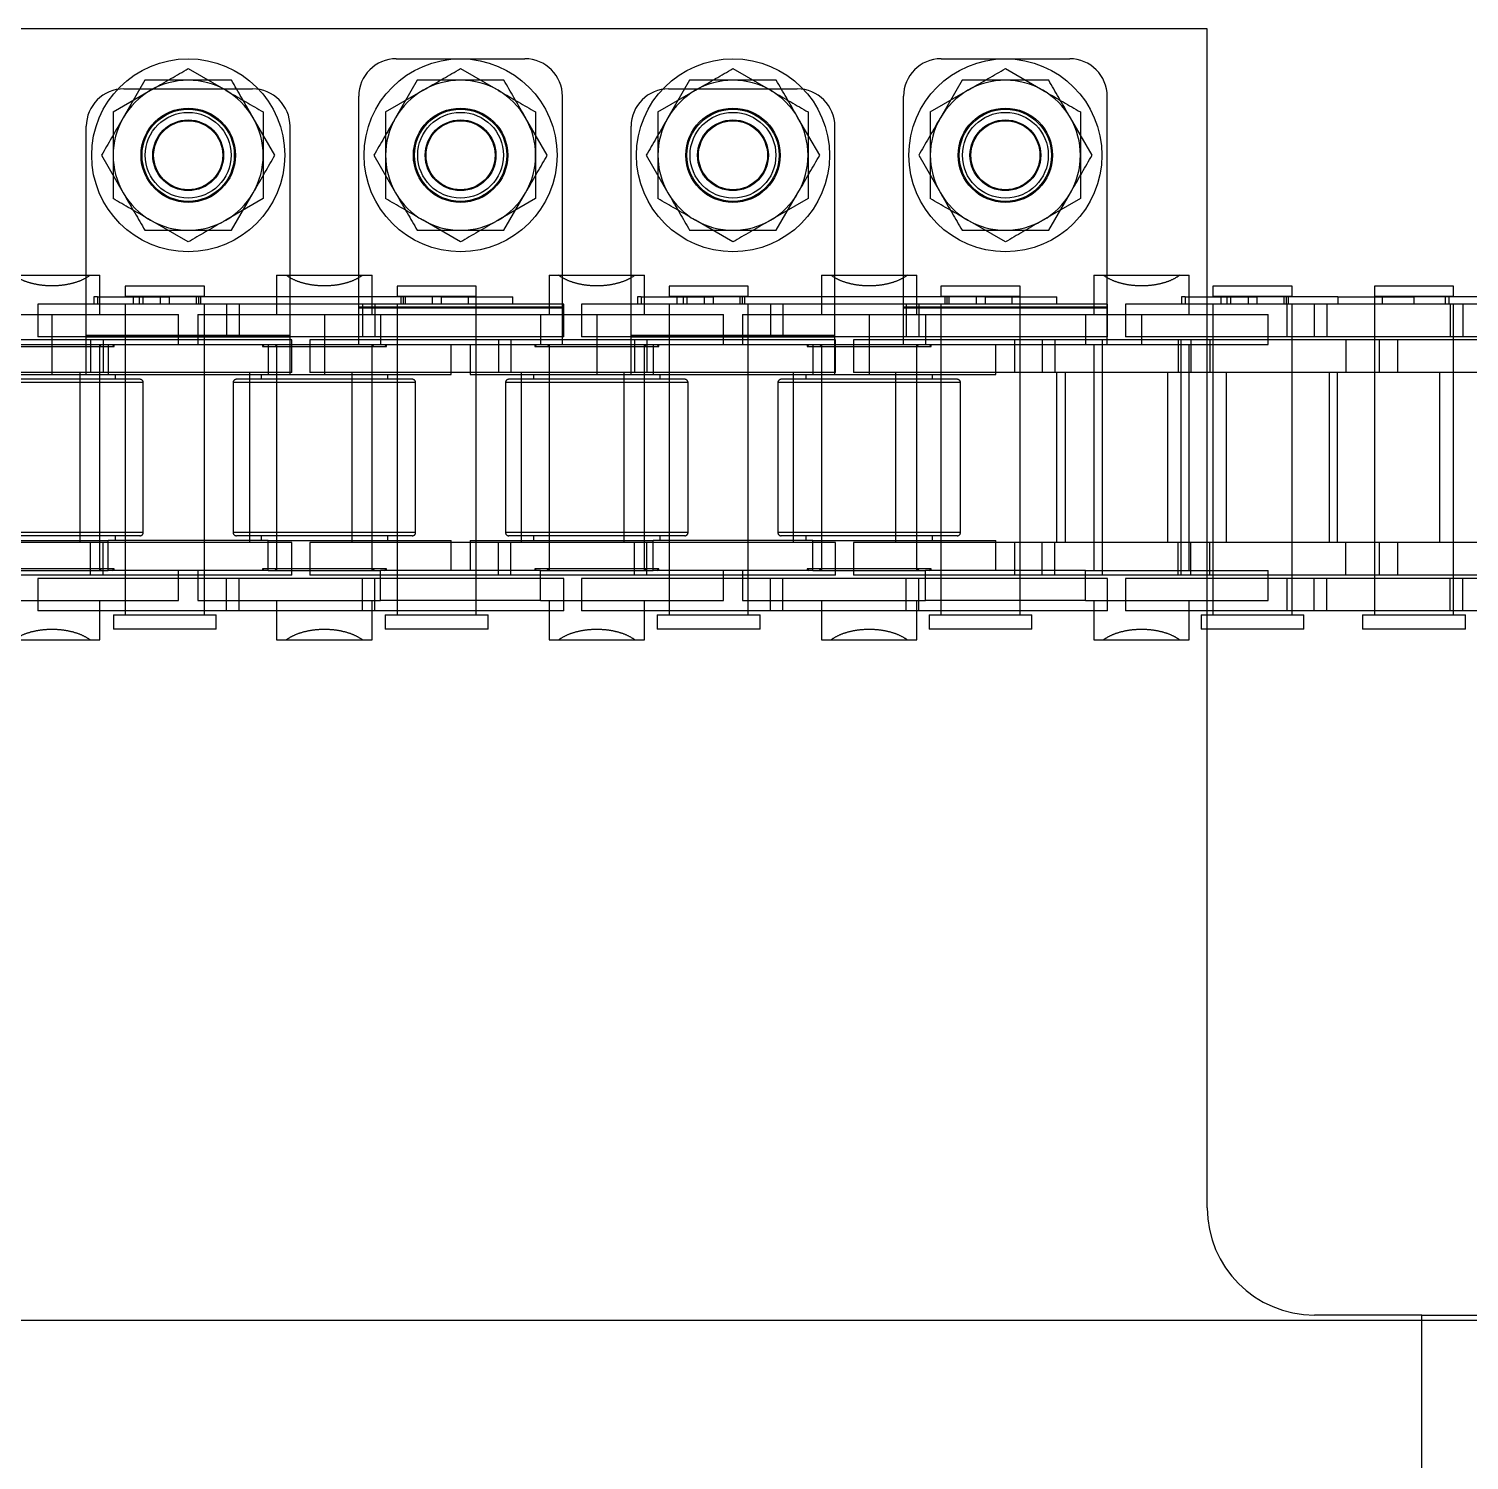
# Model space of a CAD drawing. Header units: metres. Extents: x 0 to 21025, y 0 to 14850.
# Drawn here: x 6236 to 6303.2, y 9254.6 to 9321.4 of the extents above; entities that cross this region are included whole.
import ezdxf

# ---------------------------------------------------------------- set-up
doc = ezdxf.new("R2010")
doc.units = ezdxf.units.M
doc.header["$LTSCALE"] = 25
doc.linetypes.add('HIDDEN2', pattern=[4.7625, 3.175, -1.5875])
doc.layers.add('SL4', color=4, linetype='Continuous')
doc.layers.add('ST1', color=7, linetype='HIDDEN2')

msp = doc.modelspace()

# ---------------------------------------------------------------- linework, layer by layer
at = {"layer": 'SL4'}
for p, q in [((6232.929, 9261.149), (6330.271, 9261.149)), ((6300.989, 9241.404), (6300.989, 9261.149))]:
    msp.add_line(p, q, dxfattribs=at)
at = {"layer": 'ST1'}
for p, q in [((6290.989, 9321.384), (6183.269, 9321.384)), ((6290.989, 9266.384), (6290.989, 9321.384)), ((6253.179, 9319.984), (6259.179, 9319.984)), ((6278.579, 9319.984), (6284.579, 9319.984)), ((6243.479, 9319.525), (6245.229, 9318.515)), ((6256.179, 9319.525), (6257.929, 9318.515)), ((6268.879, 9319.525), (6270.629, 9318.515)), ((6281.579, 9319.525), (6283.329, 9318.515)), ((6241.458, 9318.984), (6240.448, 9317.234)), ((6240.479, 9318.584), (6246.479, 9318.584)), ((6254.158, 9318.984), (6253.148, 9317.234)), ((6266.858, 9318.984), (6265.848, 9317.234)), ((6265.879, 9318.584), (6271.879, 9318.584)), ((6279.558, 9318.984), (6278.548, 9317.234)), ((6239.979, 9317.504), (6241.729, 9318.515)), ((6251.429, 9308.409), (6251.429, 9318.234)), ((6252.679, 9317.504), (6254.429, 9318.515)), ((6260.929, 9308.409), (6260.929, 9318.234)), ((6265.379, 9317.504), (6267.129, 9318.515)), ((6276.829, 9308.409), (6276.829, 9318.234)), ((6278.079, 9317.504), (6279.829, 9318.515)), ((6286.329, 9308.409), (6286.329, 9318.234)), ((6247.521, 9315.484), (6246.51, 9317.234)), ((6260.221, 9315.484), (6259.21, 9317.234)), ((6272.921, 9315.484), (6271.91, 9317.234)), ((6285.621, 9315.484), (6284.61, 9317.234)), ((6238.729, 9307.009), (6238.729, 9316.834)), ((6248.229, 9307.009), (6248.229, 9316.834)), ((6264.129, 9307.009), (6264.129, 9316.834)), ((6273.629, 9307.009), (6273.629, 9316.834)), ((6239.438, 9315.484), (6240.448, 9313.734)), ((6252.138, 9315.484), (6253.148, 9313.734)), ((6264.838, 9315.484), (6265.848, 9313.734)), ((6277.538, 9315.484), (6278.548, 9313.734)), ((6246.979, 9313.463), (6245.229, 9312.452)), ((6245.5, 9311.984), (6246.51, 9313.734)), ((6259.679, 9313.463), (6257.929, 9312.452)), ((6258.2, 9311.984), (6259.21, 9313.734)), ((6272.379, 9313.463), (6270.629, 9312.452)), ((6270.9, 9311.984), (6271.91, 9313.734)), ((6285.079, 9313.463), (6283.329, 9312.452)), ((6283.6, 9311.984), (6284.61, 9313.734)), ((6243.479, 9311.442), (6241.729, 9312.452)), ((6256.179, 9311.442), (6254.429, 9312.452)), ((6268.879, 9311.442), (6267.129, 9312.452)), ((6281.579, 9311.442), (6279.829, 9312.452)), ((6235.349, 9309.884), (6238.909, 9309.884)), ((6238.909, 9309.884), (6239.354, 9309.884)), ((6239.354, 9308.059), (6239.354, 9309.884)), ((6247.604, 9309.884), (6248.049, 9309.884)), ((6247.604, 9309.884), (6247.604, 9308.059)), ((6248.049, 9309.884), (6251.609, 9309.884)), ((6251.609, 9309.884), (6252.054, 9309.884)), ((6252.054, 9308.059), (6252.054, 9309.884)), ((6260.304, 9309.884), (6260.749, 9309.884)), ((6260.304, 9309.884), (6260.304, 9308.059)), ((6260.749, 9309.884), (6264.309, 9309.884)), ((6264.309, 9309.884), (6264.754, 9309.884)), ((6264.754, 9308.059), (6264.754, 9309.884)), ((6273.004, 9309.884), (6273.449, 9309.884)), ((6273.004, 9309.884), (6273.004, 9308.059)), ((6273.449, 9309.884), (6277.009, 9309.884)), ((6277.009, 9309.884), (6277.454, 9309.884)), ((6277.454, 9308.059), (6277.454, 9309.884)), ((6285.704, 9309.884), (6286.149, 9309.884)), ((6285.704, 9309.884), (6285.704, 9308.059)), ((6286.149, 9309.884), (6289.709, 9309.884)), ((6289.709, 9309.884), (6290.154, 9309.884)), ((6290.154, 9308.059), (6290.154, 9309.884)), ((6240.545, 9309.384), (6240.542, 9309.384)), ((6240.542, 9309.384), (6240.542, 9308.91)), ((6244.232, 9309.384), (6240.545, 9309.384)), ((6244.232, 9308.91), (6244.232, 9309.384)), ((6253.223, 9309.384), (6253.22, 9309.384)), ((6253.22, 9309.384), (6253.22, 9308.91)), ((6256.91, 9309.384), (6253.223, 9309.384)), ((6256.91, 9308.91), (6256.91, 9309.384)), ((6265.902, 9309.384), (6265.899, 9309.384)), ((6265.899, 9309.384), (6265.899, 9308.91)), ((6269.589, 9309.384), (6265.902, 9309.384)), ((6269.589, 9308.91), (6269.589, 9309.384)), ((6278.58, 9309.384), (6278.577, 9309.384)), ((6278.577, 9309.384), (6278.577, 9308.91)), ((6282.267, 9309.384), (6278.58, 9309.384)), ((6282.267, 9308.91), (6282.267, 9309.384)), ((6291.258, 9309.384), (6291.255, 9309.384)), ((6291.255, 9309.384), (6291.255, 9308.91)), ((6294.945, 9309.384), (6291.258, 9309.384)), ((6294.945, 9308.91), (6294.945, 9309.384)), ((6302.474, 9309.384), (6298.784, 9309.384)), ((6298.784, 9309.384), (6298.784, 9308.91)), ((6302.474, 9308.91), (6302.474, 9309.384)), ((6245.849, 9308.541), (6236.467, 9308.541)), ((6236.467, 9308.541), (6236.467, 9307.021)), ((6239.075, 9308.873), (6239.075, 9308.541)), ((6239.248, 9308.873), (6239.075, 9308.873)), ((6239.248, 9308.873), (6239.248, 9308.541)), ((6239.248, 9308.873), (6242.595, 9308.873)), ((6240.542, 9308.91), (6244.232, 9308.91)), ((6240.542, 9308.541), (6240.542, 9307.021)), ((6240.542, 9308.541), (6240.542, 9294.042)), ((6240.911, 9308.91), (6240.911, 9308.541)), ((6241.196, 9308.873), (6241.196, 9308.541)), ((6241.368, 9308.873), (6241.368, 9308.541)), ((6242.179, 9308.873), (6242.179, 9308.541)), ((6242.595, 9308.873), (6242.595, 9308.541)), ((6255.273, 9308.873), (6242.595, 9308.873)), ((6243.863, 9308.541), (6243.863, 9308.91)), ((6243.952, 9308.873), (6243.952, 9308.541)), ((6244.055, 9308.873), (6244.055, 9308.541)), ((6244.232, 9307.021), (6244.232, 9308.541)), ((6244.232, 9294.042), (6244.232, 9308.541)), ((6245.265, 9308.541), (6245.265, 9307.021)), ((6245.849, 9308.541), (6245.849, 9307.021)), ((6252.188, 9308.541), (6245.849, 9308.541)), ((6251.604, 9308.541), (6251.604, 9307.021)), ((6252.188, 9308.541), (6252.188, 9307.021)), ((6260.985, 9308.541), (6252.188, 9308.541)), ((6253.22, 9308.91), (6256.91, 9308.91)), ((6253.22, 9308.541), (6253.22, 9307.021)), ((6253.22, 9308.541), (6253.22, 9294.042)), ((6253.397, 9308.873), (6253.397, 9308.541)), ((6253.501, 9308.873), (6253.501, 9308.541)), ((6253.589, 9308.91), (6253.589, 9308.541)), ((6254.858, 9308.873), (6254.858, 9308.541)), ((6255.273, 9308.873), (6255.273, 9308.541)), ((6255.273, 9308.873), (6258.617, 9308.873)), ((6256.541, 9308.541), (6256.541, 9308.91)), ((6256.91, 9307.021), (6256.91, 9308.873)), ((6256.91, 9294.042), (6256.91, 9308.541)), ((6258.617, 9308.541), (6258.617, 9308.873)), ((6260.985, 9307.021), (6260.985, 9308.541)), ((6271.205, 9308.541), (6261.824, 9308.541)), ((6261.824, 9308.541), (6261.824, 9307.021)), ((6264.432, 9308.873), (6264.432, 9308.541)), ((6264.605, 9308.873), (6264.432, 9308.873)), ((6264.605, 9308.873), (6264.605, 9308.541)), ((6264.605, 9308.873), (6267.951, 9308.873)), ((6265.899, 9308.91), (6269.589, 9308.91)), ((6265.899, 9308.541), (6265.899, 9307.021)), ((6265.899, 9308.541), (6265.899, 9294.042)), ((6266.268, 9308.91), (6266.268, 9308.541)), ((6266.552, 9308.873), (6266.552, 9308.541)), ((6266.725, 9308.873), (6266.725, 9308.541)), ((6267.536, 9308.873), (6267.536, 9308.541)), ((6267.951, 9308.873), (6267.951, 9308.541)), ((6280.63, 9308.873), (6267.951, 9308.873)), ((6269.22, 9308.541), (6269.22, 9308.91)), ((6269.308, 9308.873), (6269.308, 9308.541)), ((6269.412, 9308.873), (6269.412, 9308.541)), ((6269.589, 9307.021), (6269.589, 9308.541)), ((6269.589, 9294.042), (6269.589, 9308.541)), ((6270.621, 9308.541), (6270.621, 9307.021)), ((6271.205, 9308.541), (6271.205, 9307.021)), ((6277.544, 9308.541), (6271.205, 9308.541)), ((6276.96, 9308.541), (6276.96, 9307.021)), ((6277.544, 9308.541), (6277.544, 9307.021)), ((6286.342, 9308.541), (6277.544, 9308.541)), ((6278.577, 9308.91), (6282.267, 9308.91)), ((6278.577, 9308.541), (6278.577, 9307.021)), ((6278.577, 9308.541), (6278.577, 9294.042)), ((6278.754, 9308.873), (6278.754, 9308.541)), ((6278.857, 9308.873), (6278.857, 9308.541)), ((6278.946, 9308.91), (6278.946, 9308.541)), ((6280.214, 9308.873), (6280.214, 9308.541)), ((6280.63, 9308.873), (6280.63, 9308.541)), ((6280.63, 9308.873), (6283.974, 9308.873)), ((6281.898, 9308.541), (6281.898, 9308.91)), ((6282.267, 9307.021), (6282.267, 9308.873)), ((6282.267, 9294.042), (6282.267, 9308.541)), ((6283.974, 9308.541), (6283.974, 9308.873)), ((6286.342, 9307.021), (6286.342, 9308.541)), ((6294.709, 9308.541), (6287.18, 9308.541)), ((6287.18, 9308.541), (6287.18, 9307.021)), ((6289.789, 9308.873), (6289.789, 9308.541)), ((6289.961, 9308.873), (6289.789, 9308.873)), ((6289.961, 9308.873), (6289.961, 9308.541)), ((6289.961, 9308.873), (6293.308, 9308.873)), ((6291.255, 9308.91), (6294.945, 9308.91)), ((6291.255, 9308.541), (6291.255, 9307.021)), ((6291.255, 9308.541), (6291.255, 9294.042)), ((6291.624, 9308.91), (6291.624, 9308.541)), ((6291.909, 9308.873), (6291.909, 9308.541)), ((6292.081, 9308.873), (6292.081, 9308.541)), ((6292.892, 9308.873), (6292.892, 9308.541)), ((6293.308, 9308.873), (6293.308, 9308.541)), ((6297.077, 9308.873), (6293.308, 9308.873)), ((6294.576, 9308.541), (6294.576, 9308.91)), ((6294.665, 9308.873), (6294.665, 9308.541)), ((6303.804, 9308.541), (6294.709, 9308.541)), ((6294.709, 9308.541), (6294.709, 9307.021)), ((6294.768, 9308.873), (6294.768, 9308.541)), ((6294.945, 9307.021), (6294.945, 9308.541)), ((6294.945, 9294.042), (6294.945, 9308.541)), ((6295.978, 9308.541), (6295.978, 9307.021)), ((6296.562, 9308.541), (6296.562, 9307.021)), ((6297.077, 9308.873), (6300.629, 9308.873)), ((6297.077, 9308.873), (6297.077, 9308.541)), ((6298.784, 9308.91), (6302.474, 9308.91)), ((6298.784, 9308.873), (6298.784, 9307.021)), ((6298.784, 9308.541), (6298.784, 9294.042)), ((6299.153, 9308.91), (6299.153, 9308.541)), ((6300.629, 9308.873), (6300.629, 9308.541)), ((6313.329, 9308.873), (6300.629, 9308.873)), ((6302.105, 9308.541), (6302.105, 9308.91)), ((6302.248, 9308.873), (6302.248, 9308.541)), ((6302.317, 9308.541), (6302.317, 9307.021)), ((6302.474, 9307.021), (6302.474, 9308.541)), ((6302.474, 9294.042), (6302.474, 9308.541)), ((6302.901, 9308.541), (6302.901, 9307.021)), ((6235.529, 9308.059), (6237.129, 9308.059)), ((6237.129, 9308.059), (6237.129, 9306.659)), ((6237.129, 9308.059), (6243.034, 9308.059)), ((6243.034, 9306.659), (6243.034, 9308.059)), ((6243.924, 9308.059), (6249.829, 9308.059)), ((6243.924, 9308.059), (6243.924, 9306.659)), ((6249.829, 9308.059), (6249.829, 9306.659)), ((6249.829, 9308.059), (6251.429, 9308.059)), ((6251.429, 9308.409), (6260.929, 9308.409)), ((6251.429, 9306.659), (6251.429, 9308.409)), ((6251.429, 9308.371), (6260.929, 9308.371)), ((6251.429, 9308.059), (6260.929, 9308.059)), ((6252.451, 9308.059), (6252.451, 9306.659)), ((6259.907, 9308.059), (6259.907, 9306.659)), ((6260.929, 9306.659), (6260.929, 9308.409)), ((6260.929, 9308.059), (6262.529, 9308.059)), ((6262.529, 9308.059), (6262.529, 9306.659)), ((6262.529, 9308.059), (6268.434, 9308.059)), ((6268.434, 9306.659), (6268.434, 9308.059)), ((6269.324, 9308.059), (6275.229, 9308.059)), ((6269.324, 9308.059), (6269.324, 9306.659)), ((6275.229, 9308.059), (6275.229, 9306.659)), ((6275.229, 9308.059), (6276.829, 9308.059)), ((6276.829, 9306.659), (6276.829, 9308.409)), ((6276.829, 9308.409), (6286.329, 9308.409)), ((6276.829, 9308.371), (6286.329, 9308.371)), ((6276.829, 9308.059), (6286.329, 9308.059)), ((6277.851, 9308.059), (6277.851, 9306.659)), ((6285.307, 9308.059), (6285.307, 9306.659)), ((6286.329, 9306.659), (6286.329, 9308.409)), ((6286.329, 9308.059), (6287.929, 9308.059)), ((6287.929, 9308.059), (6287.929, 9306.659)), ((6287.929, 9308.059), (6293.834, 9308.059)), ((6293.834, 9306.659), (6293.834, 9308.059)), ((6239.51, 9306.869), (6233.17, 9306.869)), ((6234.237, 9306.57), (6240.022, 9306.57)), ((6235.529, 9306.659), (6237.129, 9306.659)), ((6245.849, 9307.021), (6236.467, 9307.021)), ((6237.129, 9306.659), (6237.129, 9305.259)), ((6237.129, 9306.659), (6238.729, 9306.659)), ((6238.729, 9307.096), (6248.229, 9307.096)), ((6238.729, 9305.259), (6238.729, 9307.009)), ((6238.729, 9307.009), (6248.229, 9307.009)), ((6238.729, 9306.659), (6248.229, 9306.659)), ((6238.925, 9306.869), (6238.925, 9305.349)), ((6239.354, 9296.109), (6239.354, 9306.659)), ((6239.354, 9306.57), (6239.443, 9306.659)), ((6239.354, 9296.198), (6239.354, 9306.57)), ((6239.51, 9306.869), (6239.51, 9305.349)), ((6248.307, 9306.869), (6239.51, 9306.869)), ((6239.751, 9306.659), (6239.751, 9305.259)), ((6240.022, 9306.57), (6239.933, 9306.659)), ((6240.022, 9306.57), (6240.022, 9306.659)), ((6240.542, 9306.869), (6240.542, 9305.349)), ((6244.232, 9305.349), (6244.232, 9306.869)), ((6252.188, 9307.021), (6245.849, 9307.021)), ((6246.937, 9306.659), (6246.937, 9306.57)), ((6247.026, 9306.659), (6246.937, 9306.57)), ((6246.937, 9306.57), (6252.722, 9306.57)), ((6247.207, 9306.659), (6247.207, 9305.259)), ((6247.515, 9306.659), (6247.604, 9306.57)), ((6247.604, 9306.659), (6247.604, 9296.109)), ((6247.604, 9306.57), (6247.604, 9296.198)), ((6248.229, 9305.259), (6248.229, 9307.009)), ((6248.229, 9306.659), (6249.829, 9306.659)), ((6248.307, 9305.349), (6248.307, 9306.869)), ((6258.527, 9306.869), (6249.145, 9306.869)), ((6249.145, 9306.869), (6249.145, 9305.349)), ((6249.829, 9306.659), (6251.429, 9306.659)), ((6249.829, 9306.659), (6249.829, 9305.259)), ((6251.429, 9306.659), (6260.929, 9306.659)), ((6252.054, 9296.109), (6252.054, 9306.659)), ((6252.054, 9306.57), (6252.143, 9306.659)), ((6252.054, 9296.198), (6252.054, 9306.57)), ((6260.985, 9307.021), (6252.188, 9307.021)), ((6252.722, 9306.57), (6252.633, 9306.659)), ((6252.722, 9306.57), (6252.722, 9306.659)), ((6253.22, 9306.869), (6253.22, 9305.349)), ((6255.734, 9305.259), (6255.734, 9306.659)), ((6256.624, 9306.659), (6256.624, 9305.259)), ((6256.91, 9305.349), (6256.91, 9306.869)), ((6257.943, 9306.869), (6257.943, 9305.349)), ((6258.527, 9306.869), (6258.527, 9305.349)), ((6264.866, 9306.869), (6258.527, 9306.869)), ((6259.726, 9306.659), (6259.637, 9306.57)), ((6259.637, 9306.659), (6259.637, 9306.57)), ((6259.637, 9306.57), (6265.422, 9306.57)), ((6260.215, 9306.659), (6260.304, 9306.57)), ((6260.304, 9306.659), (6260.304, 9296.109)), ((6260.304, 9306.57), (6260.304, 9296.198)), ((6260.929, 9306.659), (6262.529, 9306.659)), ((6271.205, 9307.021), (6261.824, 9307.021)), ((6262.529, 9306.659), (6262.529, 9305.259)), ((6262.529, 9306.659), (6264.129, 9306.659)), ((6264.129, 9307.096), (6273.629, 9307.096)), ((6264.129, 9305.259), (6264.129, 9307.009)), ((6264.129, 9307.009), (6273.629, 9307.009)), ((6264.129, 9306.659), (6273.629, 9306.659)), ((6264.282, 9306.869), (6264.282, 9305.349)), ((6264.754, 9296.109), (6264.754, 9306.659)), ((6264.754, 9306.57), (6264.843, 9306.659)), ((6264.754, 9296.198), (6264.754, 9306.57)), ((6264.866, 9306.869), (6264.866, 9305.349)), ((6273.664, 9306.869), (6264.866, 9306.869)), ((6265.151, 9306.659), (6265.151, 9305.259)), ((6265.422, 9306.57), (6265.333, 9306.659)), ((6265.422, 9306.57), (6265.422, 9306.659)), ((6265.899, 9306.869), (6265.899, 9305.349)), ((6269.589, 9305.349), (6269.589, 9306.869)), ((6277.544, 9307.021), (6271.205, 9307.021)), ((6272.426, 9306.659), (6272.337, 9306.57)), ((6272.337, 9306.659), (6272.337, 9306.57)), ((6272.337, 9306.57), (6278.122, 9306.57)), ((6272.607, 9306.659), (6272.607, 9305.259)), ((6272.915, 9306.659), (6273.004, 9306.57)), ((6273.004, 9306.659), (6273.004, 9296.109)), ((6273.004, 9306.57), (6273.004, 9296.198)), ((6273.629, 9305.259), (6273.629, 9307.009)), ((6273.629, 9306.659), (6275.229, 9306.659)), ((6273.664, 9305.349), (6273.664, 9306.869)), ((6282.009, 9306.869), (6274.502, 9306.869)), ((6274.502, 9306.869), (6274.502, 9305.349)), ((6275.229, 9306.659), (6276.829, 9306.659)), ((6275.229, 9306.659), (6275.229, 9305.259)), ((6276.829, 9306.659), (6286.329, 9306.659)), ((6277.454, 9296.109), (6277.454, 9306.659)), ((6277.454, 9306.57), (6277.543, 9306.659)), ((6277.454, 9296.198), (6277.454, 9306.57)), ((6286.342, 9307.021), (6277.544, 9307.021)), ((6278.122, 9306.57), (6278.033, 9306.659)), ((6278.122, 9306.57), (6278.122, 9306.659)), ((6278.577, 9306.869), (6278.577, 9305.349)), ((6281.134, 9305.259), (6281.134, 9306.659)), ((6291.104, 9306.869), (6282.009, 9306.869)), ((6282.009, 9306.869), (6282.009, 9305.349)), ((6282.267, 9305.349), (6282.267, 9306.869)), ((6283.299, 9306.869), (6283.299, 9305.349)), ((6283.884, 9306.869), (6283.884, 9305.349)), ((6285.704, 9306.659), (6285.704, 9296.109)), ((6286.084, 9306.869), (6286.084, 9305.349)), ((6286.329, 9306.659), (6287.929, 9306.659)), ((6294.709, 9307.021), (6287.18, 9307.021)), ((6287.929, 9306.659), (6293.834, 9306.659)), ((6289.638, 9306.869), (6289.638, 9305.349)), ((6289.774, 9305.349), (6289.774, 9306.869)), ((6290.154, 9296.109), (6290.154, 9306.659)), ((6290.223, 9306.869), (6290.223, 9305.349)), ((6291.104, 9306.869), (6291.104, 9305.349)), ((6297.454, 9306.869), (6291.104, 9306.869)), ((6291.255, 9306.869), (6291.255, 9305.349)), ((6303.804, 9307.021), (6294.709, 9307.021)), ((6294.945, 9305.349), (6294.945, 9306.869)), ((6297.454, 9306.869), (6297.454, 9305.349)), ((6306.549, 9306.869), (6297.454, 9306.869)), ((6298.784, 9306.869), (6298.784, 9305.349)), ((6299.02, 9305.349), (6299.02, 9306.869)), ((6299.858, 9306.869), (6299.858, 9305.349)), ((6302.474, 9305.349), (6302.474, 9306.869)), ((6231.224, 9305.259), (6237.129, 9305.259)), ((6239.51, 9305.349), (6233.17, 9305.349)), ((6237.129, 9305.259), (6238.729, 9305.259)), ((6238.427, 9305.349), (6238.427, 9297.419)), ((6238.729, 9305.259), (6248.229, 9305.259)), ((6248.307, 9305.349), (6239.51, 9305.349)), ((6240.084, 9305.034), (6240.084, 9305.259)), ((6240.542, 9305.349), (6240.542, 9297.419)), ((6244.232, 9297.419), (6244.232, 9305.349)), ((6246.347, 9297.419), (6246.347, 9305.349)), ((6246.874, 9305.259), (6246.874, 9305.034)), ((6248.229, 9305.259), (6249.829, 9305.259)), ((6258.527, 9305.349), (6249.145, 9305.349)), ((6249.829, 9305.259), (6255.734, 9305.259)), ((6251.105, 9305.349), (6251.105, 9297.419)), ((6252.784, 9305.034), (6252.784, 9305.259)), ((6253.22, 9305.349), (6253.22, 9297.419)), ((6256.624, 9305.259), (6262.529, 9305.259)), ((6256.91, 9297.419), (6256.91, 9305.349)), ((6264.866, 9305.349), (6258.527, 9305.349)), ((6259.025, 9297.419), (6259.025, 9305.349)), ((6259.574, 9305.259), (6259.574, 9305.034)), ((6262.529, 9305.259), (6264.129, 9305.259)), ((6263.784, 9305.349), (6263.784, 9297.419)), ((6264.129, 9305.259), (6273.629, 9305.259)), ((6273.664, 9305.349), (6264.866, 9305.349)), ((6265.484, 9305.034), (6265.484, 9305.259)), ((6265.899, 9305.349), (6265.899, 9297.419)), ((6269.589, 9297.419), (6269.589, 9305.349)), ((6271.704, 9297.419), (6271.704, 9305.349)), ((6272.274, 9305.259), (6272.274, 9305.034)), ((6273.629, 9305.259), (6275.229, 9305.259)), ((6282.009, 9305.349), (6274.502, 9305.349)), ((6275.229, 9305.259), (6281.134, 9305.259)), ((6276.462, 9305.349), (6276.462, 9297.419)), ((6278.184, 9305.034), (6278.184, 9305.259)), ((6278.577, 9305.349), (6278.577, 9297.419)), ((6291.104, 9305.349), (6282.009, 9305.349)), ((6282.267, 9297.419), (6282.267, 9305.349)), ((6283.969, 9305.349), (6283.969, 9297.419)), ((6284.382, 9297.419), (6284.382, 9305.349)), ((6286.084, 9305.349), (6286.084, 9297.419)), ((6289.14, 9305.349), (6289.14, 9297.419)), ((6289.774, 9297.419), (6289.774, 9305.349)), ((6297.454, 9305.349), (6291.104, 9305.349)), ((6291.255, 9305.349), (6291.255, 9297.419)), ((6291.889, 9297.419), (6291.889, 9305.349)), ((6294.945, 9297.419), (6294.945, 9305.349)), ((6296.669, 9305.349), (6296.669, 9297.419)), ((6297.06, 9297.419), (6297.06, 9305.349)), ((6306.549, 9305.349), (6297.454, 9305.349)), ((6298.784, 9305.349), (6298.784, 9297.419)), ((6301.818, 9305.349), (6301.818, 9297.419)), ((6302.474, 9297.419), (6302.474, 9305.349)), ((6241.384, 9304.879), (6232.922, 9304.879)), ((6241.229, 9305.034), (6233.029, 9305.034)), ((6241.384, 9297.888), (6241.384, 9304.879)), ((6245.574, 9304.879), (6245.574, 9297.888)), ((6254.084, 9304.879), (6245.622, 9304.879)), ((6253.929, 9305.034), (6245.729, 9305.034)), ((6254.084, 9297.888), (6254.084, 9304.879)), ((6258.274, 9304.879), (6258.274, 9297.888)), ((6266.784, 9304.879), (6258.322, 9304.879)), ((6266.629, 9305.034), (6258.429, 9305.034)), ((6266.784, 9297.888), (6266.784, 9304.879)), ((6270.974, 9304.879), (6270.974, 9297.888)), ((6279.484, 9304.879), (6271.022, 9304.879)), ((6279.329, 9305.034), (6271.129, 9305.034)), ((6279.484, 9297.888), (6279.484, 9304.879)), ((6241.384, 9297.888), (6232.922, 9297.888)), ((6241.229, 9297.733), (6233.029, 9297.733)), ((6240.084, 9297.509), (6240.084, 9297.733)), ((6254.084, 9297.888), (6245.622, 9297.888)), ((6253.929, 9297.733), (6245.729, 9297.733)), ((6246.874, 9297.733), (6246.874, 9297.509)), ((6252.784, 9297.509), (6252.784, 9297.733)), ((6266.784, 9297.888), (6258.322, 9297.888)), ((6266.629, 9297.733), (6258.429, 9297.733)), ((6259.574, 9297.733), (6259.574, 9297.509)), ((6265.484, 9297.509), (6265.484, 9297.733)), ((6279.484, 9297.888), (6271.022, 9297.888)), ((6279.329, 9297.733), (6271.129, 9297.733)), ((6272.274, 9297.733), (6272.274, 9297.509)), ((6278.184, 9297.509), (6278.184, 9297.733)), ((6231.224, 9297.509), (6239.751, 9297.509)), ((6239.51, 9297.419), (6233.17, 9297.419)), ((6238.925, 9295.899), (6238.925, 9297.419)), ((6239.51, 9295.899), (6239.51, 9297.419)), ((6248.307, 9297.419), (6239.51, 9297.419)), ((6239.751, 9296.109), (6239.751, 9297.509)), ((6239.751, 9296.109), (6239.751, 9297.509)), ((6247.207, 9297.509), (6239.751, 9297.509)), ((6240.542, 9297.419), (6240.542, 9295.899)), ((6244.232, 9295.899), (6244.232, 9297.419)), ((6247.207, 9296.109), (6247.207, 9297.509)), ((6247.207, 9296.109), (6247.207, 9297.509)), ((6247.207, 9297.509), (6255.734, 9297.509)), ((6248.307, 9295.899), (6248.307, 9297.419)), ((6258.527, 9297.419), (6249.145, 9297.419)), ((6249.145, 9297.419), (6249.145, 9295.899)), ((6253.22, 9297.419), (6253.22, 9295.899)), ((6255.734, 9296.109), (6255.734, 9297.509)), ((6256.624, 9297.509), (6265.151, 9297.509)), ((6256.624, 9297.509), (6256.624, 9296.109)), ((6256.91, 9295.899), (6256.91, 9297.419)), ((6257.943, 9295.899), (6257.943, 9297.419)), ((6258.527, 9295.899), (6258.527, 9297.419)), ((6264.866, 9297.419), (6258.527, 9297.419)), ((6264.282, 9295.899), (6264.282, 9297.419)), ((6264.866, 9295.899), (6264.866, 9297.419)), ((6273.664, 9297.419), (6264.866, 9297.419)), ((6265.151, 9296.109), (6265.151, 9297.509)), ((6265.151, 9296.109), (6265.151, 9297.509)), ((6272.607, 9297.509), (6265.151, 9297.509)), ((6265.899, 9297.419), (6265.899, 9295.899)), ((6269.589, 9295.899), (6269.589, 9297.419)), ((6272.607, 9296.109), (6272.607, 9297.509)), ((6272.607, 9296.109), (6272.607, 9297.509)), ((6272.607, 9297.509), (6281.134, 9297.509)), ((6273.664, 9295.899), (6273.664, 9297.419)), ((6282.009, 9297.419), (6274.502, 9297.419)), ((6274.502, 9297.419), (6274.502, 9295.899)), ((6278.577, 9297.419), (6278.577, 9295.899)), ((6281.134, 9296.109), (6281.134, 9297.509)), ((6291.104, 9297.419), (6282.009, 9297.419)), ((6282.009, 9297.419), (6282.009, 9295.899)), ((6282.267, 9295.899), (6282.267, 9297.419)), ((6283.299, 9295.899), (6283.299, 9297.419)), ((6283.884, 9295.899), (6283.884, 9297.419)), ((6286.084, 9297.419), (6286.084, 9295.899)), ((6289.638, 9295.899), (6289.638, 9297.419)), ((6289.774, 9295.899), (6289.774, 9297.419)), ((6290.223, 9295.899), (6290.223, 9297.419)), ((6291.104, 9295.899), (6291.104, 9297.419)), ((6297.454, 9297.419), (6291.104, 9297.419)), ((6291.255, 9297.419), (6291.255, 9295.899)), ((6294.945, 9295.899), (6294.945, 9297.419)), ((6297.454, 9295.899), (6297.454, 9297.419)), ((6306.549, 9297.419), (6297.454, 9297.419)), ((6298.784, 9297.419), (6298.784, 9295.899)), ((6299.02, 9295.899), (6299.02, 9297.419)), ((6299.858, 9297.419), (6299.858, 9295.899)), ((6302.474, 9295.899), (6302.474, 9297.419)), ((6239.51, 9295.899), (6233.17, 9295.899)), ((6240.022, 9296.198), (6234.237, 9296.198)), ((6234.507, 9296.109), (6239.751, 9296.109)), ((6234.507, 9296.109), (6239.751, 9296.109)), ((6245.849, 9295.747), (6236.467, 9295.747)), ((6236.467, 9295.747), (6236.467, 9294.227)), ((6239.443, 9296.109), (6239.354, 9296.198)), ((6248.307, 9295.899), (6239.51, 9295.899)), ((6247.207, 9296.109), (6239.751, 9296.109)), ((6239.933, 9296.109), (6240.022, 9296.198)), ((6240.022, 9296.109), (6240.022, 9296.198)), ((6240.542, 9295.747), (6240.542, 9294.227)), ((6243.034, 9294.709), (6243.034, 9296.109)), ((6243.924, 9296.109), (6243.924, 9294.709)), ((6244.232, 9294.227), (6244.232, 9295.747)), ((6245.265, 9294.227), (6245.265, 9295.747)), ((6245.849, 9294.227), (6245.849, 9295.747)), ((6252.188, 9295.747), (6245.849, 9295.747)), ((6252.722, 9296.198), (6246.937, 9296.198)), ((6246.937, 9296.198), (6247.026, 9296.109)), ((6246.937, 9296.198), (6246.937, 9296.109)), ((6247.207, 9296.109), (6252.451, 9296.109)), ((6247.207, 9296.109), (6252.451, 9296.109)), ((6247.604, 9296.198), (6247.515, 9296.109)), ((6258.527, 9295.899), (6249.145, 9295.899)), ((6251.604, 9294.227), (6251.604, 9295.747)), ((6252.143, 9296.109), (6252.054, 9296.198)), ((6252.188, 9294.227), (6252.188, 9295.747)), ((6260.985, 9295.747), (6252.188, 9295.747)), ((6252.451, 9294.709), (6252.451, 9296.109)), ((6252.451, 9294.709), (6252.451, 9296.109)), ((6259.907, 9296.109), (6252.451, 9296.109)), ((6252.633, 9296.109), (6252.722, 9296.198)), ((6252.722, 9296.109), (6252.722, 9296.198)), ((6253.22, 9295.747), (6253.22, 9294.227)), ((6256.91, 9294.227), (6256.91, 9295.747)), ((6264.866, 9295.899), (6258.527, 9295.899)), ((6265.422, 9296.198), (6259.637, 9296.198)), ((6259.637, 9296.198), (6259.726, 9296.109)), ((6259.637, 9296.198), (6259.637, 9296.109)), ((6259.907, 9294.709), (6259.907, 9296.109)), ((6259.907, 9294.709), (6259.907, 9296.109)), ((6259.907, 9296.109), (6265.151, 9296.109)), ((6260.304, 9296.198), (6260.215, 9296.109)), ((6260.985, 9294.227), (6260.985, 9295.747)), ((6271.205, 9295.747), (6261.824, 9295.747)), ((6261.824, 9295.747), (6261.824, 9294.227)), ((6264.843, 9296.109), (6264.754, 9296.198)), ((6273.664, 9295.899), (6264.866, 9295.899)), ((6272.607, 9296.109), (6265.151, 9296.109)), ((6265.333, 9296.109), (6265.422, 9296.198)), ((6265.422, 9296.109), (6265.422, 9296.198)), ((6265.899, 9295.747), (6265.899, 9294.227)), ((6268.434, 9294.709), (6268.434, 9296.109)), ((6269.324, 9296.109), (6269.324, 9294.709)), ((6269.589, 9294.227), (6269.589, 9295.747)), ((6270.621, 9294.227), (6270.621, 9295.747)), ((6271.205, 9294.227), (6271.205, 9295.747)), ((6277.544, 9295.747), (6271.205, 9295.747)), ((6278.122, 9296.198), (6272.337, 9296.198)), ((6272.337, 9296.198), (6272.426, 9296.109)), ((6272.337, 9296.198), (6272.337, 9296.109)), ((6272.607, 9296.109), (6277.851, 9296.109)), ((6273.004, 9296.198), (6272.915, 9296.109)), ((6282.009, 9295.899), (6274.502, 9295.899)), ((6276.96, 9294.227), (6276.96, 9295.747)), ((6277.543, 9296.109), (6277.454, 9296.198)), ((6277.544, 9294.227), (6277.544, 9295.747)), ((6286.342, 9295.747), (6277.544, 9295.747)), ((6277.851, 9294.709), (6277.851, 9296.109)), ((6277.851, 9294.709), (6277.851, 9296.109)), ((6285.307, 9296.109), (6277.851, 9296.109)), ((6278.033, 9296.109), (6278.122, 9296.198)), ((6278.122, 9296.109), (6278.122, 9296.198)), ((6278.577, 9295.747), (6278.577, 9294.227)), ((6291.104, 9295.899), (6282.009, 9295.899)), ((6282.267, 9294.227), (6282.267, 9295.747)), ((6285.307, 9294.709), (6285.307, 9296.109)), ((6285.307, 9294.709), (6285.307, 9296.109)), ((6285.307, 9296.109), (6293.834, 9296.109)), ((6286.342, 9294.227), (6286.342, 9295.747)), ((6294.709, 9295.747), (6287.18, 9295.747)), ((6287.18, 9295.747), (6287.18, 9294.227)), ((6297.454, 9295.899), (6291.104, 9295.899)), ((6291.255, 9295.747), (6291.255, 9294.227)), ((6293.834, 9294.709), (6293.834, 9296.109)), ((6303.804, 9295.747), (6294.709, 9295.747)), ((6294.709, 9295.747), (6294.709, 9294.227)), ((6294.945, 9294.227), (6294.945, 9295.747)), ((6295.978, 9294.227), (6295.978, 9295.747)), ((6296.562, 9294.227), (6296.562, 9295.747)), ((6306.549, 9295.899), (6297.454, 9295.899)), ((6298.784, 9295.747), (6298.784, 9294.227)), ((6302.317, 9294.227), (6302.317, 9295.747)), ((6302.474, 9294.227), (6302.474, 9295.747)), ((6302.901, 9294.227), (6302.901, 9295.747)), ((6234.507, 9294.709), (6243.034, 9294.709)), ((6239.354, 9292.884), (6239.354, 9294.709)), ((6243.924, 9294.709), (6252.451, 9294.709)), ((6247.604, 9294.709), (6247.604, 9292.884)), ((6252.054, 9292.884), (6252.054, 9294.709)), ((6259.907, 9294.709), (6252.451, 9294.709)), ((6259.907, 9294.709), (6268.434, 9294.709)), ((6260.304, 9294.709), (6260.304, 9292.884)), ((6264.754, 9292.884), (6264.754, 9294.709)), ((6269.324, 9294.709), (6277.851, 9294.709)), ((6273.004, 9294.709), (6273.004, 9292.884)), ((6277.454, 9292.884), (6277.454, 9294.709)), ((6285.307, 9294.709), (6277.851, 9294.709)), ((6285.307, 9294.709), (6293.834, 9294.709)), ((6285.704, 9294.709), (6285.704, 9292.884)), ((6290.154, 9292.884), (6290.154, 9294.709)), ((6245.849, 9294.227), (6236.467, 9294.227)), ((6239.989, 9294.042), (6244.786, 9294.042)), ((6239.989, 9294.042), (6239.989, 9293.384)), ((6244.786, 9293.384), (6244.786, 9294.042)), ((6252.188, 9294.227), (6245.849, 9294.227)), ((6260.985, 9294.227), (6252.188, 9294.227)), ((6252.667, 9294.042), (6257.464, 9294.042)), ((6252.667, 9294.042), (6252.667, 9293.384)), ((6257.464, 9293.384), (6257.464, 9294.042)), ((6271.205, 9294.227), (6261.824, 9294.227)), ((6265.345, 9294.042), (6270.142, 9294.042)), ((6265.345, 9294.042), (6265.345, 9293.384)), ((6270.142, 9293.384), (6270.142, 9294.042)), ((6277.544, 9294.227), (6271.205, 9294.227)), ((6286.342, 9294.227), (6277.544, 9294.227)), ((6278.023, 9294.042), (6282.82, 9294.042)), ((6278.023, 9294.042), (6278.023, 9293.384)), ((6282.82, 9293.384), (6282.82, 9294.042)), ((6294.709, 9294.227), (6287.18, 9294.227)), ((6290.702, 9294.042), (6295.499, 9294.042)), ((6290.702, 9294.042), (6290.702, 9293.384)), ((6303.804, 9294.227), (6294.709, 9294.227)), ((6295.499, 9293.384), (6295.499, 9294.042)), ((6298.231, 9294.042), (6303.028, 9294.042)), ((6298.231, 9294.042), (6298.231, 9293.384)), ((6303.028, 9293.384), (6303.028, 9294.042)), ((6239.993, 9293.384), (6239.989, 9293.384)), ((6244.786, 9293.384), (6239.993, 9293.384)), ((6252.671, 9293.384), (6252.667, 9293.384)), ((6257.464, 9293.384), (6252.671, 9293.384)), ((6265.349, 9293.384), (6265.345, 9293.384)), ((6270.142, 9293.384), (6265.349, 9293.384)), ((6278.027, 9293.384), (6278.023, 9293.384)), ((6282.82, 9293.384), (6278.027, 9293.384)), ((6290.706, 9293.384), (6290.702, 9293.384)), ((6295.499, 9293.384), (6290.706, 9293.384)), ((6303.028, 9293.384), (6298.231, 9293.384)), ((6235.349, 9292.884), (6238.909, 9292.884)), ((6238.909, 9292.884), (6239.354, 9292.884)), ((6247.604, 9292.884), (6248.049, 9292.884)), ((6248.049, 9292.884), (6251.609, 9292.884)), ((6251.609, 9292.884), (6252.054, 9292.884)), ((6260.304, 9292.884), (6260.749, 9292.884)), ((6260.749, 9292.884), (6264.309, 9292.884)), ((6264.309, 9292.884), (6264.754, 9292.884)), ((6273.004, 9292.884), (6273.449, 9292.884)), ((6273.449, 9292.884), (6277.009, 9292.884)), ((6277.009, 9292.884), (6277.454, 9292.884)), ((6285.704, 9292.884), (6286.149, 9292.884)), ((6286.149, 9292.884), (6289.709, 9292.884)), ((6289.709, 9292.884), (6290.154, 9292.884)), ((6300.989, 9261.384), (6295.989, 9261.384)), ((6300.989, 9261.384), (6310.514, 9261.384)), ((6300.989, 9121.384), (6300.989, 9261.384)), ((6300.989, 9261.149), (6300.989, 9261.384))]:
    msp.add_line(p, q, dxfattribs=at)
for centre, radius in [((6243.479, 9315.484), 4.5), ((6256.179, 9315.484), 4.5), ((6268.879, 9315.484), 4.5), ((6281.579, 9315.484), 4.5), ((6243.479, 9315.484), 2.2), ((6243.479, 9315.484), 2.15), ((6243.479, 9315.484), 2), ((6256.179, 9315.484), 2.2), ((6256.179, 9315.484), 2.15), ((6256.179, 9315.484), 2), ((6268.879, 9315.484), 2.2), ((6268.879, 9315.484), 2.15), ((6268.879, 9315.484), 2), ((6281.579, 9315.484), 2.2), ((6281.579, 9315.484), 2.15), ((6281.579, 9315.484), 2), ((6243.479, 9315.484), 1.65), ((6243.479, 9315.484), 1.61), ((6256.179, 9315.484), 1.65), ((6256.179, 9315.484), 1.61), ((6268.879, 9315.484), 1.65), ((6268.879, 9315.484), 1.61), ((6281.579, 9315.484), 1.65), ((6281.579, 9315.484), 1.61)]:
    msp.add_circle(centre, radius, dxfattribs=at)
for centre, radius, start, end in [((6253.179, 9318.234), 1.75, 90, 180), ((6259.179, 9318.234), 1.75, 0, 90), ((6278.579, 9318.234), 1.75, 90, 180), ((6284.579, 9318.234), 1.75, 0, 90), ((6240.479, 9316.834), 1.75, 90, 180), ((6243.479, 9315.484), 3.5, 90, 150), ((6243.479, 9315.484), 3.5, 30, 90), ((6246.479, 9316.834), 1.75, 0, 90), ((6256.179, 9315.484), 3.5, 90, 150), ((6256.179, 9315.484), 3.5, 30, 90), ((6265.879, 9316.834), 1.75, 90, 180), ((6268.879, 9315.484), 3.5, 90, 150), ((6268.879, 9315.484), 3.5, 30, 90), ((6271.879, 9316.834), 1.75, 0, 90), ((6281.579, 9315.484), 3.5, 90, 150), ((6281.579, 9315.484), 3.5, 30, 90), ((6243.479, 9315.484), 3.5, 150, 210), ((6243.479, 9315.484), 3.5, 330, 30), ((6256.179, 9315.484), 3.5, 150, 210), ((6256.179, 9315.484), 3.5, 330, 30), ((6268.879, 9315.484), 3.5, 150, 210), ((6268.879, 9315.484), 3.5, 330, 30), ((6281.579, 9315.484), 3.5, 150, 210), ((6281.579, 9315.484), 3.5, 330, 30), ((6243.479, 9315.484), 3.5, 210, 270), ((6243.479, 9315.484), 3.5, 270, 330), ((6256.179, 9315.484), 3.5, 210, 270), ((6256.179, 9315.484), 3.5, 270, 330), ((6268.879, 9315.484), 3.5, 210, 270), ((6268.879, 9315.484), 3.5, 270, 330), ((6281.579, 9315.484), 3.5, 210, 270), ((6281.579, 9315.484), 3.5, 270, 330), ((6241.229, 9304.879), 0.155, 0, 90), ((6245.729, 9304.879), 0.155, 90.00001, 180), ((6253.929, 9304.879), 0.155, 0, 89.99999), ((6258.429, 9304.879), 0.155, 90, 180), ((6266.629, 9304.879), 0.155, 0, 90), ((6271.129, 9304.879), 0.155, 90.00001, 180), ((6279.329, 9304.879), 0.155, 0, 89.99999), ((6241.229, 9297.888), 0.155, 270, 0), ((6245.729, 9297.888), 0.155, 180, 269.99999), ((6253.929, 9297.888), 0.155, 270.00001, 0), ((6258.429, 9297.888), 0.155, 180, 270), ((6266.629, 9297.888), 0.155, 270, 0), ((6271.129, 9297.888), 0.155, 180, 269.99999), ((6279.329, 9297.888), 0.155, 270.00001, 0), ((6295.989, 9266.384), 5, 180, 270)]:
    msp.add_arc(centre, radius, start, end, dxfattribs=at)
for points, knots in [([(6241.729, 9318.515), (6241.771, 9318.539), (6242.362, 9318.88), (6242.941, 9319.214), (6243.479, 9319.525)], [0, 0, 0, 0, 0.070174, 1, 1, 1, 1]), ([(6254.429, 9318.515), (6254.471, 9318.539), (6255.062, 9318.88), (6255.641, 9319.214), (6256.179, 9319.525)], [0, 0, 0, 0, 0.070174, 1, 1, 1, 1]), ([(6267.129, 9318.515), (6267.171, 9318.539), (6267.762, 9318.88), (6268.341, 9319.214), (6268.879, 9319.525)], [0, 0, 0, 0, 0.070174, 1, 1, 1, 1]), ([(6279.829, 9318.515), (6279.871, 9318.539), (6280.462, 9318.88), (6281.041, 9319.214), (6281.579, 9319.525)], [0, 0, 0, 0, 0.070174, 1, 1, 1, 1]), ([(6243.479, 9318.984), (6243.327, 9318.984), (6242.644, 9318.984), (6241.977, 9318.984), (6241.458, 9318.984)], [0, 0, 0, 0, 0.221869, 1, 1, 1, 1]), ([(6245.5, 9318.984), (6245.369, 9318.984), (6244.712, 9318.984), (6244.028, 9318.984), (6243.479, 9318.984)], [0, 0, 0, 0, 0.198275, 1, 1, 1, 1]), ([(6246.51, 9317.234), (6246.486, 9317.275), (6246.145, 9317.866), (6245.811, 9318.445), (6245.5, 9318.984)], [0, 0, 0, 0, 0.070174, 1, 1, 1, 1]), ([(6256.179, 9318.984), (6256.027, 9318.984), (6255.344, 9318.984), (6254.677, 9318.984), (6254.158, 9318.984)], [0, 0, 0, 0, 0.221869, 1, 1, 1, 1]), ([(6258.2, 9318.984), (6258.069, 9318.984), (6257.412, 9318.984), (6256.728, 9318.984), (6256.179, 9318.984)], [0, 0, 0, 0, 0.198275, 1, 1, 1, 1]), ([(6259.21, 9317.234), (6259.186, 9317.275), (6258.845, 9317.866), (6258.511, 9318.445), (6258.2, 9318.984)], [0, 0, 0, 0, 0.070174, 1, 1, 1, 1]), ([(6268.879, 9318.984), (6268.727, 9318.984), (6268.044, 9318.984), (6267.377, 9318.984), (6266.858, 9318.984)], [0, 0, 0, 0, 0.221869, 1, 1, 1, 1]), ([(6270.9, 9318.984), (6270.769, 9318.984), (6270.112, 9318.984), (6269.428, 9318.984), (6268.879, 9318.984)], [0, 0, 0, 0, 0.198275, 1, 1, 1, 1]), ([(6271.91, 9317.234), (6271.886, 9317.275), (6271.545, 9317.866), (6271.211, 9318.445), (6270.9, 9318.984)], [0, 0, 0, 0, 0.070174, 1, 1, 1, 1]), ([(6281.579, 9318.984), (6281.427, 9318.984), (6280.744, 9318.984), (6280.077, 9318.984), (6279.558, 9318.984)], [0, 0, 0, 0, 0.221869, 1, 1, 1, 1]), ([(6283.6, 9318.984), (6283.469, 9318.984), (6282.812, 9318.984), (6282.128, 9318.984), (6281.579, 9318.984)], [0, 0, 0, 0, 0.198275, 1, 1, 1, 1]), ([(6284.61, 9317.234), (6284.586, 9317.275), (6284.245, 9317.866), (6283.911, 9318.445), (6283.6, 9318.984)], [0, 0, 0, 0, 0.070174, 1, 1, 1, 1]), ([(6245.229, 9318.515), (6245.271, 9318.491), (6245.862, 9318.15), (6246.441, 9317.815), (6246.979, 9317.504)], [0, 0, 0, 0, 0.070174, 1, 1, 1, 1]), ([(6257.929, 9318.515), (6257.971, 9318.491), (6258.562, 9318.15), (6259.141, 9317.815), (6259.679, 9317.504)], [0, 0, 0, 0, 0.070174, 1, 1, 1, 1]), ([(6270.629, 9318.515), (6270.671, 9318.491), (6271.262, 9318.15), (6271.841, 9317.815), (6272.379, 9317.504)], [0, 0, 0, 0, 0.070174, 1, 1, 1, 1]), ([(6283.329, 9318.515), (6283.371, 9318.491), (6283.962, 9318.15), (6284.541, 9317.815), (6285.079, 9317.504)], [0, 0, 0, 0, 0.070174, 1, 1, 1, 1]), ([(6240.448, 9317.234), (6240.424, 9317.192), (6240.083, 9316.601), (6239.749, 9316.022), (6239.438, 9315.484)], [0, 0, 0, 0, 0.070174, 1, 1, 1, 1]), ([(6239.979, 9317.504), (6239.979, 9317.335), (6239.979, 9316.676), (6239.979, 9315.992), (6239.979, 9315.484)], [0, 0, 0, 0, 0.257551, 1, 1, 1, 1]), ([(6246.979, 9317.504), (6246.979, 9317.335), (6246.979, 9316.676), (6246.979, 9315.992), (6246.979, 9315.484)], [0, 0, 0, 0, 0.257551, 1, 1, 1, 1]), ([(6253.148, 9317.234), (6253.124, 9317.192), (6252.783, 9316.601), (6252.449, 9316.022), (6252.138, 9315.484)], [0, 0, 0, 0, 0.070174, 1, 1, 1, 1]), ([(6252.679, 9317.504), (6252.679, 9317.335), (6252.679, 9316.676), (6252.679, 9315.992), (6252.679, 9315.484)], [0, 0, 0, 0, 0.257551, 1, 1, 1, 1]), ([(6259.679, 9317.504), (6259.679, 9317.335), (6259.679, 9316.676), (6259.679, 9315.992), (6259.679, 9315.484)], [0, 0, 0, 0, 0.257551, 1, 1, 1, 1]), ([(6265.848, 9317.234), (6265.824, 9317.192), (6265.483, 9316.601), (6265.149, 9316.022), (6264.838, 9315.484)], [0, 0, 0, 0, 0.070174, 1, 1, 1, 1]), ([(6265.379, 9317.504), (6265.379, 9317.335), (6265.379, 9316.676), (6265.379, 9315.992), (6265.379, 9315.484)], [0, 0, 0, 0, 0.257551, 1, 1, 1, 1]), ([(6272.379, 9317.504), (6272.379, 9317.335), (6272.379, 9316.676), (6272.379, 9315.992), (6272.379, 9315.484)], [0, 0, 0, 0, 0.257551, 1, 1, 1, 1]), ([(6278.548, 9317.234), (6278.524, 9317.192), (6278.183, 9316.601), (6277.849, 9316.022), (6277.538, 9315.484)], [0, 0, 0, 0, 0.070174, 1, 1, 1, 1]), ([(6278.079, 9317.504), (6278.079, 9317.335), (6278.079, 9316.676), (6278.079, 9315.992), (6278.079, 9315.484)], [0, 0, 0, 0, 0.257551, 1, 1, 1, 1]), ([(6285.079, 9317.504), (6285.079, 9317.335), (6285.079, 9316.676), (6285.079, 9315.992), (6285.079, 9315.484)], [0, 0, 0, 0, 0.257551, 1, 1, 1, 1]), ([(6239.979, 9315.484), (6239.979, 9315.3), (6239.979, 9314.616), (6239.979, 9313.95), (6239.979, 9313.463)], [0, 0, 0, 0, 0.268634, 1, 1, 1, 1]), ([(6246.51, 9313.734), (6246.534, 9313.775), (6246.875, 9314.366), (6247.21, 9314.945), (6247.521, 9315.484)], [0, 0, 0, 0, 0.070174, 1, 1, 1, 1]), ([(6246.979, 9315.484), (6246.979, 9315.3), (6246.979, 9314.616), (6246.979, 9313.95), (6246.979, 9313.463)], [0, 0, 0, 0, 0.268634, 1, 1, 1, 1]), ([(6252.679, 9315.484), (6252.679, 9315.3), (6252.679, 9314.616), (6252.679, 9313.95), (6252.679, 9313.463)], [0, 0, 0, 0, 0.268634, 1, 1, 1, 1]), ([(6259.21, 9313.734), (6259.234, 9313.775), (6259.575, 9314.366), (6259.91, 9314.945), (6260.221, 9315.484)], [0, 0, 0, 0, 0.070174, 1, 1, 1, 1]), ([(6259.679, 9315.484), (6259.679, 9315.3), (6259.679, 9314.616), (6259.679, 9313.95), (6259.679, 9313.463)], [0, 0, 0, 0, 0.268634, 1, 1, 1, 1]), ([(6265.379, 9315.484), (6265.379, 9315.3), (6265.379, 9314.616), (6265.379, 9313.95), (6265.379, 9313.463)], [0, 0, 0, 0, 0.268634, 1, 1, 1, 1]), ([(6271.91, 9313.734), (6271.934, 9313.775), (6272.275, 9314.366), (6272.61, 9314.945), (6272.921, 9315.484)], [0, 0, 0, 0, 0.070174, 1, 1, 1, 1]), ([(6272.379, 9315.484), (6272.379, 9315.3), (6272.379, 9314.616), (6272.379, 9313.95), (6272.379, 9313.463)], [0, 0, 0, 0, 0.268634, 1, 1, 1, 1]), ([(6278.079, 9315.484), (6278.079, 9315.3), (6278.079, 9314.616), (6278.079, 9313.95), (6278.079, 9313.463)], [0, 0, 0, 0, 0.268634, 1, 1, 1, 1]), ([(6284.61, 9313.734), (6284.634, 9313.775), (6284.975, 9314.366), (6285.31, 9314.945), (6285.621, 9315.484)], [0, 0, 0, 0, 0.070174, 1, 1, 1, 1]), ([(6285.079, 9315.484), (6285.079, 9315.3), (6285.079, 9314.616), (6285.079, 9313.95), (6285.079, 9313.463)], [0, 0, 0, 0, 0.268634, 1, 1, 1, 1]), ([(6241.729, 9312.452), (6241.688, 9312.476), (6241.097, 9312.818), (6240.518, 9313.152), (6239.979, 9313.463)], [0, 0, 0, 0, 0.070174, 1, 1, 1, 1]), ([(6240.448, 9313.734), (6240.472, 9313.692), (6240.813, 9313.101), (6241.148, 9312.522), (6241.458, 9311.984)], [0, 0, 0, 0, 0.070174, 1, 1, 1, 1]), ([(6254.429, 9312.452), (6254.388, 9312.476), (6253.797, 9312.818), (6253.218, 9313.152), (6252.679, 9313.463)], [0, 0, 0, 0, 0.070174, 1, 1, 1, 1]), ([(6253.148, 9313.734), (6253.172, 9313.692), (6253.513, 9313.101), (6253.848, 9312.522), (6254.158, 9311.984)], [0, 0, 0, 0, 0.070174, 1, 1, 1, 1]), ([(6267.129, 9312.452), (6267.088, 9312.476), (6266.497, 9312.818), (6265.918, 9313.152), (6265.379, 9313.463)], [0, 0, 0, 0, 0.070174, 1, 1, 1, 1]), ([(6265.848, 9313.734), (6265.872, 9313.692), (6266.213, 9313.101), (6266.548, 9312.522), (6266.858, 9311.984)], [0, 0, 0, 0, 0.070174, 1, 1, 1, 1]), ([(6279.829, 9312.452), (6279.788, 9312.476), (6279.197, 9312.818), (6278.618, 9313.152), (6278.079, 9313.463)], [0, 0, 0, 0, 0.070174, 1, 1, 1, 1]), ([(6278.548, 9313.734), (6278.572, 9313.692), (6278.913, 9313.101), (6279.248, 9312.522), (6279.558, 9311.984)], [0, 0, 0, 0, 0.070174, 1, 1, 1, 1]), ([(6241.458, 9311.984), (6241.977, 9311.984), (6242.644, 9311.984), (6243.327, 9311.984), (6243.479, 9311.984)], [0, 0, 0, 0, 0.778131, 1, 1, 1, 1]), ([(6245.229, 9312.452), (6245.188, 9312.429), (6244.597, 9312.087), (6244.018, 9311.753), (6243.479, 9311.442)], [0, 0, 0, 0, 0.070174, 1, 1, 1, 1]), ([(6243.479, 9311.984), (6244.028, 9311.984), (6244.712, 9311.984), (6245.369, 9311.984), (6245.5, 9311.984)], [0, 0, 0, 0, 0.801725, 1, 1, 1, 1]), ([(6254.158, 9311.984), (6254.677, 9311.984), (6255.344, 9311.984), (6256.027, 9311.984), (6256.179, 9311.984)], [0, 0, 0, 0, 0.778131, 1, 1, 1, 1]), ([(6257.929, 9312.452), (6257.888, 9312.429), (6257.297, 9312.087), (6256.718, 9311.753), (6256.179, 9311.442)], [0, 0, 0, 0, 0.070174, 1, 1, 1, 1]), ([(6256.179, 9311.984), (6256.728, 9311.984), (6257.412, 9311.984), (6258.069, 9311.984), (6258.2, 9311.984)], [0, 0, 0, 0, 0.801725, 1, 1, 1, 1]), ([(6266.858, 9311.984), (6267.377, 9311.984), (6268.044, 9311.984), (6268.727, 9311.984), (6268.879, 9311.984)], [0, 0, 0, 0, 0.778131, 1, 1, 1, 1]), ([(6270.629, 9312.452), (6270.588, 9312.429), (6269.997, 9312.087), (6269.418, 9311.753), (6268.879, 9311.442)], [0, 0, 0, 0, 0.070174, 1, 1, 1, 1]), ([(6268.879, 9311.984), (6269.428, 9311.984), (6270.112, 9311.984), (6270.769, 9311.984), (6270.9, 9311.984)], [0, 0, 0, 0, 0.801725, 1, 1, 1, 1]), ([(6279.558, 9311.984), (6280.077, 9311.984), (6280.744, 9311.984), (6281.427, 9311.984), (6281.579, 9311.984)], [0, 0, 0, 0, 0.778131, 1, 1, 1, 1]), ([(6283.329, 9312.452), (6283.288, 9312.429), (6282.697, 9312.087), (6282.118, 9311.753), (6281.579, 9311.442)], [0, 0, 0, 0, 0.070174, 1, 1, 1, 1]), ([(6281.579, 9311.984), (6282.128, 9311.984), (6282.812, 9311.984), (6283.469, 9311.984), (6283.6, 9311.984)], [0, 0, 0, 0, 0.801725, 1, 1, 1, 1]), ([(6238.909, 9309.884), (6238.798, 9309.812), (6238.579, 9309.67), (6238.139, 9309.513), (6237.65, 9309.413), (6237.129, 9309.379), (6236.609, 9309.413), (6236.12, 9309.513), (6235.68, 9309.67), (6235.461, 9309.812), (6235.349, 9309.884)], [0, 0, 0, 0, 0.130043, 0.255982, 0.379107, 0.5, 0.620893, 0.744018, 0.869957, 1, 1, 1, 1]), ([(6251.609, 9309.884), (6251.498, 9309.812), (6251.279, 9309.67), (6250.839, 9309.513), (6250.35, 9309.413), (6249.829, 9309.379), (6249.309, 9309.413), (6248.82, 9309.513), (6248.38, 9309.67), (6248.161, 9309.812), (6248.049, 9309.884)], [0, 0, 0, 0, 0.130043, 0.255982, 0.379107, 0.5, 0.620893, 0.744018, 0.869957, 1, 1, 1, 1]), ([(6264.309, 9309.884), (6264.198, 9309.812), (6263.979, 9309.67), (6263.539, 9309.513), (6263.05, 9309.413), (6262.529, 9309.379), (6262.009, 9309.413), (6261.52, 9309.513), (6261.08, 9309.67), (6260.861, 9309.812), (6260.749, 9309.884)], [0, 0, 0, 0, 0.130043, 0.255982, 0.379107, 0.5, 0.620893, 0.744018, 0.869957, 1, 1, 1, 1]), ([(6277.009, 9309.884), (6276.898, 9309.812), (6276.679, 9309.67), (6276.239, 9309.513), (6275.75, 9309.413), (6275.229, 9309.379), (6274.709, 9309.413), (6274.22, 9309.513), (6273.78, 9309.67), (6273.561, 9309.812), (6273.449, 9309.884)], [0, 0, 0, 0, 0.130043, 0.255982, 0.379107, 0.5, 0.620893, 0.744018, 0.869957, 1, 1, 1, 1]), ([(6289.709, 9309.884), (6289.598, 9309.812), (6289.379, 9309.67), (6288.939, 9309.513), (6288.45, 9309.413), (6287.929, 9309.379), (6287.409, 9309.413), (6286.92, 9309.513), (6286.48, 9309.67), (6286.261, 9309.812), (6286.149, 9309.884)], [0, 0, 0, 0, 0.130043, 0.255982, 0.379107, 0.5, 0.620893, 0.744018, 0.869957, 1, 1, 1, 1]), ([(6235.349, 9292.884), (6235.461, 9292.956), (6235.68, 9293.097), (6236.12, 9293.254), (6236.609, 9293.355), (6237.129, 9293.388), (6237.65, 9293.355), (6238.139, 9293.254), (6238.579, 9293.097), (6238.798, 9292.956), (6238.909, 9292.884)], [0, 0, 0, 0, 0.130043, 0.255982, 0.379107, 0.5, 0.620893, 0.744018, 0.869957, 1, 1, 1, 1]), ([(6248.049, 9292.884), (6248.161, 9292.956), (6248.38, 9293.097), (6248.82, 9293.254), (6249.309, 9293.355), (6249.829, 9293.388), (6250.35, 9293.355), (6250.839, 9293.254), (6251.279, 9293.097), (6251.498, 9292.956), (6251.609, 9292.884)], [0, 0, 0, 0, 0.130043, 0.255982, 0.379107, 0.5, 0.620893, 0.744018, 0.869957, 1, 1, 1, 1]), ([(6260.749, 9292.884), (6260.861, 9292.956), (6261.08, 9293.097), (6261.52, 9293.254), (6262.009, 9293.355), (6262.529, 9293.388), (6263.05, 9293.355), (6263.539, 9293.254), (6263.979, 9293.097), (6264.198, 9292.956), (6264.309, 9292.884)], [0, 0, 0, 0, 0.130043, 0.255982, 0.379107, 0.5, 0.620893, 0.744018, 0.869957, 1, 1, 1, 1]), ([(6273.449, 9292.884), (6273.561, 9292.956), (6273.78, 9293.097), (6274.22, 9293.254), (6274.709, 9293.355), (6275.229, 9293.388), (6275.75, 9293.355), (6276.239, 9293.254), (6276.679, 9293.097), (6276.898, 9292.956), (6277.009, 9292.884)], [0, 0, 0, 0, 0.130043, 0.255982, 0.379107, 0.5, 0.620893, 0.744018, 0.869957, 1, 1, 1, 1]), ([(6286.149, 9292.884), (6286.261, 9292.956), (6286.48, 9293.097), (6286.92, 9293.254), (6287.409, 9293.355), (6287.929, 9293.388), (6288.45, 9293.355), (6288.939, 9293.254), (6289.379, 9293.097), (6289.598, 9292.956), (6289.709, 9292.884)], [0, 0, 0, 0, 0.130043, 0.255982, 0.379107, 0.5, 0.620893, 0.744018, 0.869957, 1, 1, 1, 1])]:
    msp.add_open_spline(points, degree=3, knots=knots, dxfattribs=at)

doc.saveas('drawing.dxf')
